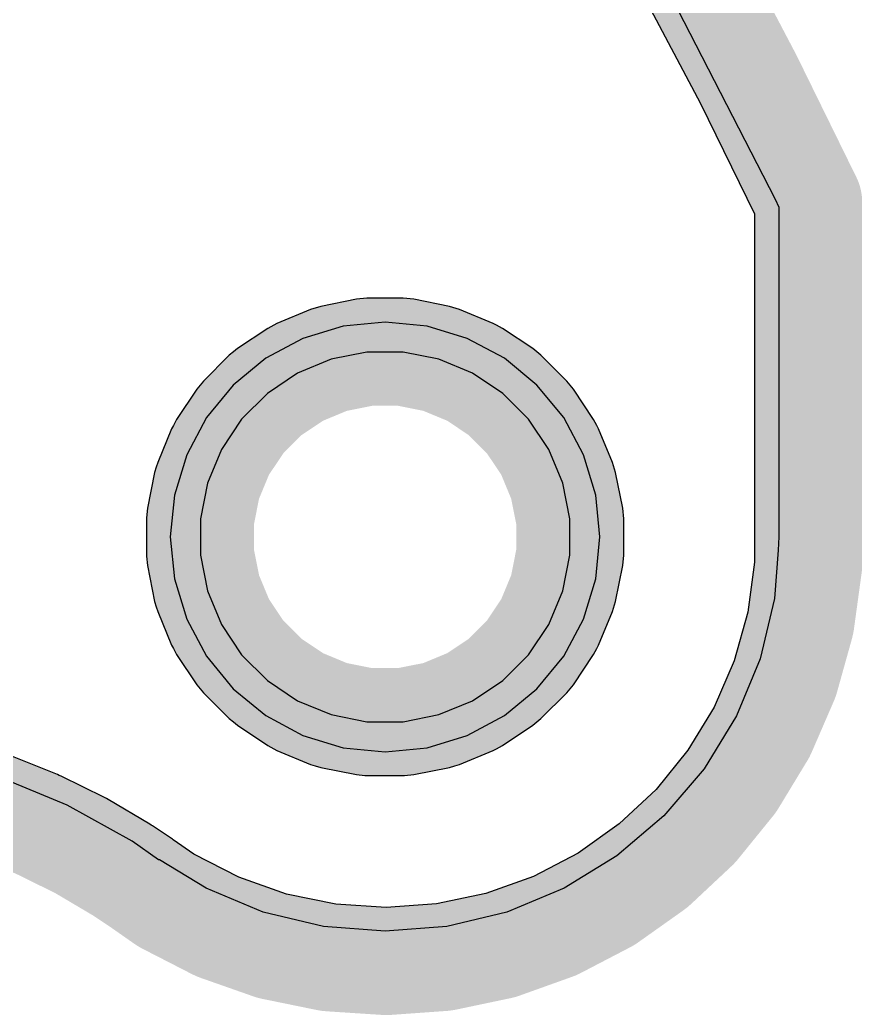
# Model space of a CAD drawing. Header units: millimetres. Extents: x 118 to 288, y 159 to 220.
# Drawn here: x 280.02 to 288, y 159 to 168.42 of the extents above; entities that cross this region are included whole.
import ezdxf

# ---------------------------------------------------------------- set-up
doc = ezdxf.new("R2010")
doc.units = ezdxf.units.MM
for name, color, linetype in [('BottomLayer', 5, 'Continuous'), ('InternalPlane1', 76, 'Continuous'), ('InternalPlane2', 16, 'Continuous'), ('KeepOutLayer', 6, 'Continuous'), ('Mechanical1', 6, 'Continuous'), ('Mechanical13', 56, 'Continuous'), ('MultiLayer', 9, 'Continuous'), ('TopLayer', 1, 'Continuous')]:
    doc.layers.add(name, color=color, linetype=linetype)

msp = doc.modelspace()

# ---------------------------------------------------------------- linework, layer by layer
at = {"layer": 'BottomLayer'}
for p, q in [((285.7728, 169.451), (287.1741, 166.7228)), ((287.1741, 166.7228), (287.21, 166.6469)), ((287.21, 166.6469), (287.21, 163.6513)), ((283.0827, 165.5207), (282.701, 165.4049)), ((283.4797, 165.5598), (283.0827, 165.5207)), ((283.8767, 165.5207), (283.4797, 165.5598)), ((284.2584, 165.4049), (283.8767, 165.5207)), ((282.701, 165.4049), (282.3492, 165.2169)), ((284.6102, 165.2169), (284.2584, 165.4049)), ((282.3492, 165.2169), (282.0409, 164.9638)), ((284.9185, 164.9638), (284.6102, 165.2169)), ((282.0409, 164.9638), (281.7878, 164.6555)), ((285.1716, 164.6555), (284.9185, 164.9638)), ((281.7878, 164.6555), (281.5998, 164.3037)), ((285.3596, 164.3037), (285.1716, 164.6555)), ((281.5998, 164.3037), (281.484, 163.922)), ((285.4754, 163.922), (285.3596, 164.3037)), ((281.484, 163.922), (281.4449, 163.525)), ((285.5145, 163.525), (285.4754, 163.922)), ((287.21, 163.6513), (287.21, 163.6501)), ((287.21, 163.6501), (287.21, 163.525)), ((281.4449, 163.525), (281.484, 163.128)), ((285.4754, 163.128), (285.5145, 163.525)), ((287.21, 163.525), (287.2044, 163.4003)), ((287.2044, 163.4003), (287.1682, 162.9408)), ((281.484, 163.128), (281.5998, 162.7463)), ((285.3596, 162.7463), (285.4754, 163.128)), ((287.1682, 162.9408), (287.0314, 162.371)), ((281.5998, 162.7463), (281.7878, 162.3945)), ((285.1716, 162.3945), (285.3596, 162.7463)), ((281.7878, 162.3945), (282.0409, 162.0862)), ((284.9185, 162.0862), (285.1716, 162.3945)), ((287.0314, 162.371), (286.8072, 161.8296)), ((282.0409, 162.0862), (282.3492, 161.8331)), ((284.6102, 161.8331), (284.9185, 162.0862)), ((282.3492, 161.8331), (282.701, 161.6451)), ((284.2584, 161.6451), (284.6102, 161.8331)), ((286.8072, 161.8296), (286.501, 161.3299)), ((282.701, 161.6451), (283.0827, 161.5293)), ((283.8767, 161.5293), (284.2584, 161.6451)), ((283.0827, 161.5293), (283.4797, 161.4902)), ((283.4797, 161.4902), (283.8767, 161.5293)), ((280.4679, 160.985), (279.8167, 161.2547)), ((286.501, 161.3299), (286.1204, 160.8843)), ((281.0847, 160.644), (280.4679, 160.985)), ((286.1204, 160.8843), (285.6748, 160.5037)), ((281.3336, 160.4675), (281.0847, 160.644)), ((285.6748, 160.5037), (285.1751, 160.1975)), ((281.3415, 160.4688), (281.3336, 160.4675)), ((281.7842, 160.1975), (281.3415, 160.4688)), ((281.3415, 160.4688), (281.3415, 160.4688)), ((281.3415, 160.4688), (281.3415, 160.4688)), ((282.3257, 159.9732), (281.7842, 160.1975)), ((285.1751, 160.1975), (284.6337, 159.9732)), ((282.8955, 159.8364), (282.3257, 159.9732)), ((284.6337, 159.9732), (284.0639, 159.8364)), ((283.4797, 159.7905), (282.8955, 159.8364)), ((284.0639, 159.8364), (283.4797, 159.7905))]:
    msp.add_line(p, q, dxfattribs=at)
at = {"layer": 'InternalPlane1'}
for p, q in [((285.2746, 169.8979), (286.4673, 167.6287)), ((286.4673, 167.6287), (286.98, 166.5847)), ((286.98, 166.5847), (286.98, 163.525)), ((283.3073, 165.7855), (283.2077, 165.7756)), ((283.6521, 165.7855), (283.3073, 165.7855)), ((283.7516, 165.7756), (283.6521, 165.7855)), ((282.8697, 165.7084), (282.7739, 165.6793)), ((283.2077, 165.7756), (282.8697, 165.7084)), ((284.0897, 165.7084), (283.7516, 165.7756)), ((284.1855, 165.6793), (284.0897, 165.7084)), ((282.7739, 165.6793), (282.4554, 165.5474)), ((284.504, 165.5474), (284.1855, 165.6793)), ((282.3672, 165.5003), (282.0805, 165.3087)), ((282.4247, 165.531), (282.3672, 165.5003)), ((282.4554, 165.5474), (282.4247, 165.531)), ((284.5347, 165.531), (284.504, 165.5474)), ((284.5922, 165.5003), (284.5347, 165.531)), ((284.8788, 165.3087), (284.5922, 165.5003)), ((282.0805, 165.3087), (282.0419, 165.277)), ((284.9175, 165.277), (284.8788, 165.3087)), ((282.0032, 165.2453), (281.7594, 165.0015)), ((282.0419, 165.277), (282.0032, 165.2453)), ((284.9562, 165.2453), (284.9175, 165.277)), ((285.2, 165.0015), (284.9562, 165.2453)), ((281.7277, 164.9628), (281.6959, 164.9242)), ((281.7594, 165.0015), (281.7277, 164.9628)), ((285.2317, 164.9628), (285.2, 165.0015)), ((285.2634, 164.9242), (285.2317, 164.9628)), ((281.6959, 164.9242), (281.5044, 164.6375)), ((285.455, 164.6375), (285.2634, 164.9242)), ((281.4737, 164.58), (281.4573, 164.5493)), ((281.5044, 164.6375), (281.4737, 164.58)), ((285.4857, 164.58), (285.455, 164.6375)), ((285.5021, 164.5493), (285.4857, 164.58)), ((281.4573, 164.5493), (281.3253, 164.2308)), ((285.634, 164.2308), (285.5021, 164.5493)), ((281.3118, 164.1862), (281.2963, 164.135)), ((281.3253, 164.2308), (281.3118, 164.1862)), ((285.6631, 164.135), (285.634, 164.2308)), ((281.2963, 164.135), (281.229, 163.7969)), ((285.7303, 163.7969), (285.6631, 164.135)), ((281.2202, 163.7072), (281.2192, 163.6974)), ((281.229, 163.7969), (281.2202, 163.7072)), ((285.7401, 163.6974), (285.7303, 163.7969)), ((281.2192, 163.6974), (281.2192, 163.525)), ((285.7401, 163.525), (285.7401, 163.6974)), ((281.2192, 163.525), (281.2192, 163.3526)), ((285.7401, 163.3526), (285.7401, 163.525)), ((286.98, 163.525), (286.98, 163.286)), ((281.2192, 163.3526), (281.2202, 163.3428)), ((281.2202, 163.3428), (281.229, 163.2531)), ((285.7303, 163.2531), (285.7401, 163.3526)), ((281.229, 163.2531), (281.2963, 162.915)), ((285.6631, 162.915), (285.7303, 163.2531)), ((286.98, 163.286), (286.915, 162.8125)), ((281.2963, 162.915), (281.3118, 162.8638)), ((281.3118, 162.8638), (281.3253, 162.8192)), ((285.634, 162.8192), (285.6631, 162.915)), ((281.3253, 162.8192), (281.4573, 162.5007)), ((285.5021, 162.5007), (285.634, 162.8192)), ((286.915, 162.8125), (286.7863, 162.3523)), ((281.4573, 162.5007), (281.4737, 162.47)), ((285.4857, 162.47), (285.5021, 162.5007)), ((281.4737, 162.47), (281.5044, 162.4125)), ((281.5044, 162.4125), (281.6959, 162.1258)), ((285.2634, 162.1258), (285.455, 162.4125)), ((285.455, 162.4125), (285.4857, 162.47)), ((286.7863, 162.3523), (286.5962, 161.9138)), ((281.6959, 162.1258), (281.7277, 162.0872)), ((285.2317, 162.0872), (285.2634, 162.1258)), ((281.7277, 162.0872), (281.7594, 162.0485)), ((281.7594, 162.0485), (282.0032, 161.8047)), ((284.9562, 161.8047), (285.2, 162.0485)), ((285.2, 162.0485), (285.2317, 162.0872)), ((286.5962, 161.9138), (286.3483, 161.5051)), ((282.0032, 161.8047), (282.0419, 161.773)), ((282.0419, 161.773), (282.0805, 161.7413)), ((282.0805, 161.7413), (282.3672, 161.5497)), ((284.5922, 161.5497), (284.8788, 161.7413)), ((284.8788, 161.7413), (284.9175, 161.773)), ((284.9175, 161.773), (284.9562, 161.8047)), ((282.3672, 161.5497), (282.4247, 161.519)), ((284.5347, 161.519), (284.5922, 161.5497)), ((280.376, 161.2755), (279.9511, 161.4459)), ((282.4247, 161.519), (282.4554, 161.5026)), ((282.4554, 161.5026), (282.7739, 161.3706)), ((284.1855, 161.3706), (284.504, 161.5026)), ((284.504, 161.5026), (284.5347, 161.519)), ((286.3483, 161.5051), (286.0472, 161.134)), ((282.7739, 161.3706), (282.8185, 161.3571)), ((282.8185, 161.3571), (282.8697, 161.3416)), ((284.0897, 161.3416), (284.1409, 161.3571)), ((284.1409, 161.3571), (284.1855, 161.3706)), ((280.3933, 161.2665), (280.376, 161.2755)), ((280.4115, 161.2596), (280.3933, 161.2665)), ((280.8221, 161.0573), (280.4115, 161.2596)), ((282.8697, 161.3416), (283.2077, 161.2743)), ((283.2077, 161.2743), (283.2877, 161.2665)), ((283.2877, 161.2665), (283.3073, 161.2645)), ((283.3073, 161.2645), (283.6521, 161.2645)), ((283.6521, 161.2645), (283.6619, 161.2655)), ((283.6619, 161.2655), (283.7516, 161.2743)), ((283.7516, 161.2743), (284.0897, 161.3416)), ((286.0472, 161.134), (285.6984, 160.8073)), ((280.8387, 161.047), (280.8221, 161.0573)), ((280.8564, 161.0387), (280.8387, 161.047)), ((281.2504, 160.8057), (280.8564, 161.0387)), ((281.2622, 160.797), (281.2504, 160.8057)), ((281.2751, 160.7901), (281.2622, 160.797)), ((281.4651, 160.6625), (281.2751, 160.7901)), ((285.6984, 160.8073), (285.3085, 160.5309)), ((281.4689, 160.6594), (281.4651, 160.6625)), ((281.4731, 160.657), (281.4689, 160.6594)), ((281.6689, 160.52), (281.4731, 160.657)), ((282.0941, 160.3018), (281.6689, 160.52)), ((285.3085, 160.5309), (284.8846, 160.3102)), ((282.5451, 160.1434), (282.0941, 160.3018)), ((284.8846, 160.3102), (284.4346, 160.149)), ((283.0133, 160.0477), (282.5451, 160.1434)), ((284.4346, 160.149), (283.967, 160.0506)), ((283.4903, 160.0166), (283.0133, 160.0477)), ((283.967, 160.0506), (283.4903, 160.0166))]:
    msp.add_line(p, q, dxfattribs=at)
at = {"layer": 'InternalPlane1', "const_width": 1.016}
for points in [[(285.7232, 170.1416), (286.9224, 167.86)], [(286.9224, 167.86), (287.4904, 166.7032)], [(287.4904, 166.7032), (287.4904, 163.525)], [(282.9692, 165.2077), (283.3073, 165.275)], [(283.3073, 165.275), (283.6521, 165.275)], [(283.6521, 165.275), (283.9901, 165.2077)], [(282.6508, 165.0758), (282.9692, 165.2077)], [(283.9901, 165.2077), (284.3086, 165.0758)], [(282.3641, 164.8843), (282.6508, 165.0758)], [(284.3086, 165.0758), (284.5952, 164.8843)], [(282.1204, 164.6406), (282.3641, 164.8843)], [(284.5952, 164.8843), (284.839, 164.6406)], [(281.9289, 164.3539), (282.1204, 164.6406)], [(284.839, 164.6406), (285.0305, 164.3539)], [(281.7969, 164.0355), (281.9289, 164.3539)], [(285.0305, 164.3539), (285.1624, 164.0355)], [(281.7297, 163.6974), (281.7969, 164.0355)], [(285.1624, 164.0355), (285.2297, 163.6974)], [(281.7297, 163.525), (281.7297, 163.6974)], [(285.2297, 163.525), (285.2297, 163.6974)], [(281.7297, 163.3526), (281.7297, 163.525)], [(285.2297, 163.3526), (285.2297, 163.525)], [(287.4904, 163.2512), (287.4904, 163.525)], [(281.7297, 163.3526), (281.7969, 163.0145)], [(285.1624, 163.0145), (285.2297, 163.3526)], [(287.416, 162.7086), (287.4904, 163.2512)], [(281.7969, 163.0145), (281.9289, 162.6961)], [(285.0305, 162.6961), (285.1624, 163.0145)], [(281.9289, 162.6961), (282.1204, 162.4094)], [(284.839, 162.4094), (285.0305, 162.6961)], [(287.2685, 162.1812), (287.416, 162.7086)], [(282.1204, 162.4094), (282.3641, 162.1657)], [(284.5952, 162.1657), (284.839, 162.4094)], [(282.3641, 162.1657), (282.6508, 161.9742)], [(284.3086, 161.9742), (284.5952, 162.1657)], [(287.0507, 161.6788), (287.2685, 162.1812)], [(282.6508, 161.9742), (282.9692, 161.8422)], [(283.9901, 161.8422), (284.3086, 161.9742)], [(282.9692, 161.8422), (283.3073, 161.775)], [(283.6521, 161.775), (283.9901, 161.8422)], [(283.3073, 161.775), (283.6521, 161.775)], [(286.7667, 161.2106), (287.0507, 161.6788)], [(286.4216, 160.7853), (286.7667, 161.2106)], [(279.3245, 161.1097), (279.7611, 160.9722)], [(279.7611, 160.9722), (280.1859, 160.8017)], [(280.1859, 160.8017), (280.5965, 160.5994)], [(286.022, 160.4109), (286.4216, 160.7853)], [(280.5965, 160.5994), (280.9905, 160.3663)], [(285.5752, 160.0943), (286.022, 160.4109)], [(280.9905, 160.3663), (281.1805, 160.2387)], [(281.1805, 160.2387), (281.4049, 160.0817)], [(285.0895, 159.8413), (285.5752, 160.0943)], [(281.4049, 160.0817), (281.8921, 159.8317)], [(281.8921, 159.8317), (282.4088, 159.6502)], [(284.5739, 159.6567), (285.0895, 159.8413)], [(282.4088, 159.6502), (282.9453, 159.5406)], [(284.038, 159.5439), (284.5739, 159.6567)], [(282.9453, 159.5406), (283.4918, 159.505)], [(283.4918, 159.505), (284.038, 159.5439)]]:
    msp.add_lwpolyline(points, dxfattribs=at)
at = {"layer": 'InternalPlane1', "const_width": 0.508}
for points in [[(286.6684, 167.86, 1), (287.1764, 167.86, 1)], [(286.6684, 167.86, 1), (287.1764, 167.86, 1)], [(287.2364, 166.7032, 1), (287.7444, 166.7032, 1)], [(287.2364, 166.7032, 1), (287.7444, 166.7032, 1)], [(283.0533, 165.275, 1), (283.5613, 165.275, 1)], [(283.0533, 165.275, 1), (283.5613, 165.275, 1)], [(283.3981, 165.275, 1), (283.9061, 165.275, 1)], [(283.3981, 165.275, 1), (283.9061, 165.275, 1)], [(282.7152, 165.2077, 1), (283.2232, 165.2077, 1)], [(282.7152, 165.2077, 1), (283.2232, 165.2077, 1)], [(283.7361, 165.2077, 1), (284.2441, 165.2077, 1)], [(283.7361, 165.2077, 1), (284.2441, 165.2077, 1)], [(282.3968, 165.0758, 1), (282.9048, 165.0758, 1)], [(282.3968, 165.0758, 1), (282.9048, 165.0758, 1)], [(284.0546, 165.0758, 1), (284.5626, 165.0758, 1)], [(284.0546, 165.0758, 1), (284.5626, 165.0758, 1)], [(282.1101, 164.8843, 1), (282.6181, 164.8843, 1)], [(282.1101, 164.8843, 1), (282.6181, 164.8843, 1)], [(284.3412, 164.8843, 1), (284.8492, 164.8843, 1)], [(284.3412, 164.8843, 1), (284.8492, 164.8843, 1)], [(281.8664, 164.6406, 1), (282.3744, 164.6406, 1)], [(281.8664, 164.6406, 1), (282.3744, 164.6406, 1)], [(284.585, 164.6406, 1), (285.093, 164.6406, 1)], [(284.585, 164.6406, 1), (285.093, 164.6406, 1)], [(281.6749, 164.3539, 1), (282.1829, 164.3539, 1)], [(281.6749, 164.3539, 1), (282.1829, 164.3539, 1)], [(284.7765, 164.3539, 1), (285.2845, 164.3539, 1)], [(284.7765, 164.3539, 1), (285.2845, 164.3539, 1)], [(281.5429, 164.0355, 1), (282.0509, 164.0355, 1)], [(281.5429, 164.0355, 1), (282.0509, 164.0355, 1)], [(284.9084, 164.0355, 1), (285.4164, 164.0355, 1)], [(284.9084, 164.0355, 1), (285.4164, 164.0355, 1)], [(281.4757, 163.6974, 1), (281.9837, 163.6974, 1)], [(281.4757, 163.6974, 1), (281.9837, 163.6974, 1)], [(284.9757, 163.6974, 1), (285.4837, 163.6974, 1)], [(284.9757, 163.6974, 1), (285.4837, 163.6974, 1)], [(281.4757, 163.525, 1), (281.9837, 163.525, 1)], [(281.4757, 163.525, 1), (281.9837, 163.525, 1)], [(284.9757, 163.525, 1), (285.4837, 163.525, 1)], [(284.9757, 163.525, 1), (285.4837, 163.525, 1)], [(287.2364, 163.525, 1), (287.7444, 163.525, 1)], [(287.2364, 163.525, 1), (287.7444, 163.525, 1)], [(281.4757, 163.3526, 1), (281.9837, 163.3526, 1)], [(281.4757, 163.3526, 1), (281.9837, 163.3526, 1)], [(284.9757, 163.3526, 1), (285.4837, 163.3526, 1)], [(284.9757, 163.3526, 1), (285.4837, 163.3526, 1)], [(287.2364, 163.2512, 1), (287.7444, 163.2512, 1)], [(287.2364, 163.2512, 1), (287.7444, 163.2512, 1)], [(281.5429, 163.0145, 1), (282.0509, 163.0145, 1)], [(281.5429, 163.0145, 1), (282.0509, 163.0145, 1)], [(284.9084, 163.0145, 1), (285.4164, 163.0145, 1)], [(284.9084, 163.0145, 1), (285.4164, 163.0145, 1)], [(281.6749, 162.6961, 1), (282.1829, 162.6961, 1)], [(281.6749, 162.6961, 1), (282.1829, 162.6961, 1)], [(284.7765, 162.6961, 1), (285.2845, 162.6961, 1)], [(284.7765, 162.6961, 1), (285.2845, 162.6961, 1)], [(287.162, 162.7086, 1), (287.67, 162.7086, 1)], [(287.162, 162.7086, 1), (287.67, 162.7086, 1)], [(281.8664, 162.4094, 1), (282.3744, 162.4094, 1)], [(281.8664, 162.4094, 1), (282.3744, 162.4094, 1)], [(284.585, 162.4094, 1), (285.093, 162.4094, 1)], [(284.585, 162.4094, 1), (285.093, 162.4094, 1)], [(282.1101, 162.1657, 1), (282.6181, 162.1657, 1)], [(282.1101, 162.1657, 1), (282.6181, 162.1657, 1)], [(284.3412, 162.1657, 1), (284.8492, 162.1657, 1)], [(284.3412, 162.1657, 1), (284.8492, 162.1657, 1)], [(287.0145, 162.1812, 1), (287.5225, 162.1812, 1)], [(287.0145, 162.1812, 1), (287.5225, 162.1812, 1)], [(282.3968, 161.9742, 1), (282.9048, 161.9742, 1)], [(282.3968, 161.9742, 1), (282.9048, 161.9742, 1)], [(284.0546, 161.9742, 1), (284.5626, 161.9742, 1)], [(284.0546, 161.9742, 1), (284.5626, 161.9742, 1)], [(282.7152, 161.8422, 1), (283.2232, 161.8422, 1)], [(282.7152, 161.8422, 1), (283.2232, 161.8422, 1)], [(283.7361, 161.8422, 1), (284.2441, 161.8422, 1)], [(283.7361, 161.8422, 1), (284.2441, 161.8422, 1)], [(283.0533, 161.775, 1), (283.5613, 161.775, 1)], [(283.0533, 161.775, 1), (283.5613, 161.775, 1)], [(283.3981, 161.775, 1), (283.9061, 161.775, 1)], [(283.3981, 161.775, 1), (283.9061, 161.775, 1)], [(286.7967, 161.6788, 1), (287.3047, 161.6788, 1)], [(286.7967, 161.6788, 1), (287.3047, 161.6788, 1)], [(286.5127, 161.2106, 1), (287.0207, 161.2106, 1)], [(286.5127, 161.2106, 1), (287.0207, 161.2106, 1)], [(279.5071, 160.9722, 1), (280.0151, 160.9722, 1)], [(279.5071, 160.9722, 1), (280.0151, 160.9722, 1)], [(279.9319, 160.8017, 1), (280.4399, 160.8017, 1)], [(279.9319, 160.8017, 1), (280.4399, 160.8017, 1)], [(286.1676, 160.7853, 1), (286.6756, 160.7853, 1)], [(286.1676, 160.7853, 1), (286.6756, 160.7853, 1)], [(280.3425, 160.5994, 1), (280.8505, 160.5994, 1)], [(280.3425, 160.5994, 1), (280.8505, 160.5994, 1)], [(285.768, 160.4109, 1), (286.276, 160.4109, 1)], [(285.768, 160.4109, 1), (286.276, 160.4109, 1)], [(280.7365, 160.3663, 1), (281.2445, 160.3663, 1)], [(280.7365, 160.3663, 1), (281.2445, 160.3663, 1)], [(280.9265, 160.2387, 1), (281.4345, 160.2387, 1)], [(280.9265, 160.2387, 1), (281.4345, 160.2387, 1)], [(285.3212, 160.0943, 1), (285.8292, 160.0943, 1)], [(285.3212, 160.0943, 1), (285.8292, 160.0943, 1)], [(281.1509, 160.0817, 1), (281.6589, 160.0817, 1)], [(281.1509, 160.0817, 1), (281.6589, 160.0817, 1)], [(281.6381, 159.8317, 1), (282.1461, 159.8317, 1)], [(281.6381, 159.8317, 1), (282.1461, 159.8317, 1)], [(284.8355, 159.8413, 1), (285.3435, 159.8413, 1)], [(284.8355, 159.8413, 1), (285.3435, 159.8413, 1)], [(282.1548, 159.6502, 1), (282.6628, 159.6502, 1)], [(282.1548, 159.6502, 1), (282.6628, 159.6502, 1)], [(284.3199, 159.6567, 1), (284.8279, 159.6567, 1)], [(284.3199, 159.6567, 1), (284.8279, 159.6567, 1)], [(282.6913, 159.5406, 1), (283.1993, 159.5406, 1)], [(282.6913, 159.5406, 1), (283.1993, 159.5406, 1)], [(283.784, 159.5439, 1), (284.292, 159.5439, 1)], [(283.784, 159.5439, 1), (284.292, 159.5439, 1)], [(283.2378, 159.505, 1), (283.7458, 159.505, 1)], [(283.2378, 159.505, 1), (283.7458, 159.505, 1)]]:
    msp.add_lwpolyline(points, format="xyb", close=True, dxfattribs=at)
at = {"layer": 'InternalPlane2'}
for p, q in [((285.2746, 169.8979), (286.4673, 167.6287)), ((286.4673, 167.6287), (286.98, 166.5847)), ((286.98, 166.5847), (286.98, 163.525)), ((283.3073, 165.7855), (283.2077, 165.7756)), ((283.6521, 165.7855), (283.3073, 165.7855)), ((283.7516, 165.7756), (283.6521, 165.7855)), ((282.8697, 165.7084), (282.7739, 165.6793)), ((283.2077, 165.7756), (282.8697, 165.7084)), ((284.0897, 165.7084), (283.7516, 165.7756)), ((284.1855, 165.6793), (284.0897, 165.7084)), ((282.7739, 165.6793), (282.4554, 165.5474)), ((284.504, 165.5474), (284.1855, 165.6793)), ((282.3672, 165.5003), (282.0805, 165.3087)), ((282.4247, 165.531), (282.3672, 165.5003)), ((282.4554, 165.5474), (282.4247, 165.531)), ((284.5347, 165.531), (284.504, 165.5474)), ((284.5922, 165.5003), (284.5347, 165.531)), ((284.8788, 165.3087), (284.5922, 165.5003)), ((282.0805, 165.3087), (282.0419, 165.277)), ((284.9175, 165.277), (284.8788, 165.3087)), ((282.0032, 165.2453), (281.7594, 165.0015)), ((282.0419, 165.277), (282.0032, 165.2453)), ((284.9562, 165.2453), (284.9175, 165.277)), ((285.2, 165.0015), (284.9562, 165.2453)), ((281.7277, 164.9628), (281.6959, 164.9242)), ((281.7594, 165.0015), (281.7277, 164.9628)), ((285.2317, 164.9628), (285.2, 165.0015)), ((285.2634, 164.9242), (285.2317, 164.9628)), ((281.6959, 164.9242), (281.5044, 164.6375)), ((285.455, 164.6375), (285.2634, 164.9242)), ((281.4737, 164.58), (281.4573, 164.5493)), ((281.5044, 164.6375), (281.4737, 164.58)), ((285.4857, 164.58), (285.455, 164.6375)), ((285.5021, 164.5493), (285.4857, 164.58)), ((281.4573, 164.5493), (281.3253, 164.2308)), ((285.634, 164.2308), (285.5021, 164.5493)), ((281.3118, 164.1862), (281.2963, 164.135)), ((281.3253, 164.2308), (281.3118, 164.1862)), ((285.6631, 164.135), (285.634, 164.2308)), ((281.2963, 164.135), (281.229, 163.7969)), ((285.7303, 163.7969), (285.6631, 164.135)), ((281.2202, 163.7072), (281.2192, 163.6974)), ((281.229, 163.7969), (281.2202, 163.7072)), ((285.7401, 163.6974), (285.7303, 163.7969)), ((281.2192, 163.6974), (281.2192, 163.525)), ((285.7401, 163.525), (285.7401, 163.6974)), ((281.2192, 163.525), (281.2192, 163.3526)), ((285.7401, 163.3526), (285.7401, 163.525)), ((286.98, 163.525), (286.98, 163.286)), ((281.2192, 163.3526), (281.2202, 163.3428)), ((281.2202, 163.3428), (281.229, 163.2531)), ((285.7303, 163.2531), (285.7401, 163.3526)), ((281.229, 163.2531), (281.2963, 162.915)), ((285.6631, 162.915), (285.7303, 163.2531)), ((286.98, 163.286), (286.915, 162.8125)), ((281.2963, 162.915), (281.3118, 162.8638)), ((281.3118, 162.8638), (281.3253, 162.8192)), ((285.634, 162.8192), (285.6631, 162.915)), ((281.3253, 162.8192), (281.4573, 162.5007)), ((285.5021, 162.5007), (285.634, 162.8192)), ((286.915, 162.8125), (286.7863, 162.3523)), ((281.4573, 162.5007), (281.4737, 162.47)), ((285.4857, 162.47), (285.5021, 162.5007)), ((281.4737, 162.47), (281.5044, 162.4125)), ((281.5044, 162.4125), (281.6959, 162.1258)), ((285.2634, 162.1258), (285.455, 162.4125)), ((285.455, 162.4125), (285.4857, 162.47)), ((286.7863, 162.3523), (286.5962, 161.9138)), ((281.6959, 162.1258), (281.7277, 162.0872)), ((285.2317, 162.0872), (285.2634, 162.1258)), ((281.7277, 162.0872), (281.7594, 162.0485)), ((281.7594, 162.0485), (282.0032, 161.8047)), ((284.9562, 161.8047), (285.2, 162.0485)), ((285.2, 162.0485), (285.2317, 162.0872)), ((286.5962, 161.9138), (286.3483, 161.5051)), ((282.0032, 161.8047), (282.0419, 161.773)), ((282.0419, 161.773), (282.0805, 161.7413)), ((282.0805, 161.7413), (282.3672, 161.5497)), ((284.5922, 161.5497), (284.8788, 161.7413)), ((284.8788, 161.7413), (284.9175, 161.773)), ((284.9175, 161.773), (284.9562, 161.8047)), ((282.3672, 161.5497), (282.4247, 161.519)), ((284.5347, 161.519), (284.5922, 161.5497)), ((280.376, 161.2755), (279.9511, 161.4459)), ((282.4247, 161.519), (282.4554, 161.5026)), ((282.4554, 161.5026), (282.7739, 161.3706)), ((284.1855, 161.3706), (284.504, 161.5026)), ((284.504, 161.5026), (284.5347, 161.519)), ((286.3483, 161.5051), (286.0472, 161.134)), ((282.7739, 161.3706), (282.8185, 161.3571)), ((282.8185, 161.3571), (282.8697, 161.3416)), ((284.0897, 161.3416), (284.1409, 161.3571)), ((284.1409, 161.3571), (284.1855, 161.3706)), ((280.3933, 161.2665), (280.376, 161.2755)), ((280.4115, 161.2596), (280.3933, 161.2665)), ((280.8221, 161.0573), (280.4115, 161.2596)), ((282.8697, 161.3416), (283.2077, 161.2743)), ((283.2077, 161.2743), (283.2877, 161.2665)), ((283.2877, 161.2665), (283.3073, 161.2645)), ((283.3073, 161.2645), (283.6521, 161.2645)), ((283.6521, 161.2645), (283.6619, 161.2655)), ((283.6619, 161.2655), (283.7516, 161.2743)), ((283.7516, 161.2743), (284.0897, 161.3416)), ((286.0472, 161.134), (285.6984, 160.8073)), ((280.8387, 161.047), (280.8221, 161.0573)), ((280.8564, 161.0387), (280.8387, 161.047)), ((281.2504, 160.8057), (280.8564, 161.0387)), ((281.2622, 160.797), (281.2504, 160.8057)), ((281.2751, 160.7901), (281.2622, 160.797)), ((281.4651, 160.6625), (281.2751, 160.7901)), ((285.6984, 160.8073), (285.3085, 160.5309)), ((281.4689, 160.6594), (281.4651, 160.6625)), ((281.4731, 160.657), (281.4689, 160.6594)), ((281.6689, 160.52), (281.4731, 160.657)), ((282.0941, 160.3018), (281.6689, 160.52)), ((285.3085, 160.5309), (284.8846, 160.3102)), ((282.5451, 160.1434), (282.0941, 160.3018)), ((284.8846, 160.3102), (284.4346, 160.149)), ((283.0133, 160.0477), (282.5451, 160.1434)), ((284.4346, 160.149), (283.967, 160.0506)), ((283.4903, 160.0166), (283.0133, 160.0477)), ((283.967, 160.0506), (283.4903, 160.0166))]:
    msp.add_line(p, q, dxfattribs=at)
at = {"layer": 'InternalPlane2', "const_width": 1.016}
for points in [[(285.7232, 170.1416), (286.9224, 167.86)], [(286.9224, 167.86), (287.4904, 166.7032)], [(287.4904, 166.7032), (287.4904, 163.525)], [(282.9692, 165.2077), (283.3073, 165.275)], [(283.3073, 165.275), (283.6521, 165.275)], [(283.6521, 165.275), (283.9901, 165.2077)], [(282.6508, 165.0758), (282.9692, 165.2077)], [(283.9901, 165.2077), (284.3086, 165.0758)], [(282.3641, 164.8843), (282.6508, 165.0758)], [(284.3086, 165.0758), (284.5952, 164.8843)], [(282.1204, 164.6406), (282.3641, 164.8843)], [(284.5952, 164.8843), (284.839, 164.6406)], [(281.9289, 164.3539), (282.1204, 164.6406)], [(284.839, 164.6406), (285.0305, 164.3539)], [(281.7969, 164.0355), (281.9289, 164.3539)], [(285.0305, 164.3539), (285.1624, 164.0355)], [(281.7297, 163.6974), (281.7969, 164.0355)], [(285.1624, 164.0355), (285.2297, 163.6974)], [(281.7297, 163.525), (281.7297, 163.6974)], [(285.2297, 163.525), (285.2297, 163.6974)], [(281.7297, 163.3526), (281.7297, 163.525)], [(285.2297, 163.3526), (285.2297, 163.525)], [(287.4904, 163.2512), (287.4904, 163.525)], [(281.7297, 163.3526), (281.7969, 163.0145)], [(285.1624, 163.0145), (285.2297, 163.3526)], [(287.416, 162.7086), (287.4904, 163.2512)], [(281.7969, 163.0145), (281.9289, 162.6961)], [(285.0305, 162.6961), (285.1624, 163.0145)], [(281.9289, 162.6961), (282.1204, 162.4094)], [(284.839, 162.4094), (285.0305, 162.6961)], [(287.2685, 162.1812), (287.416, 162.7086)], [(282.1204, 162.4094), (282.3641, 162.1657)], [(284.5952, 162.1657), (284.839, 162.4094)], [(282.3641, 162.1657), (282.6508, 161.9742)], [(284.3086, 161.9742), (284.5952, 162.1657)], [(287.0507, 161.6788), (287.2685, 162.1812)], [(282.6508, 161.9742), (282.9692, 161.8422)], [(283.9901, 161.8422), (284.3086, 161.9742)], [(282.9692, 161.8422), (283.3073, 161.775)], [(283.6521, 161.775), (283.9901, 161.8422)], [(283.3073, 161.775), (283.6521, 161.775)], [(286.7667, 161.2106), (287.0507, 161.6788)], [(286.4216, 160.7853), (286.7667, 161.2106)], [(279.3245, 161.1097), (279.7611, 160.9722)], [(279.7611, 160.9722), (280.1859, 160.8017)], [(280.1859, 160.8017), (280.5965, 160.5994)], [(286.022, 160.4109), (286.4216, 160.7853)], [(280.5965, 160.5994), (280.9905, 160.3663)], [(285.5752, 160.0943), (286.022, 160.4109)], [(280.9905, 160.3663), (281.1805, 160.2387)], [(281.1805, 160.2387), (281.4049, 160.0817)], [(285.0895, 159.8413), (285.5752, 160.0943)], [(281.4049, 160.0817), (281.8921, 159.8317)], [(281.8921, 159.8317), (282.4088, 159.6502)], [(284.5739, 159.6567), (285.0895, 159.8413)], [(282.4088, 159.6502), (282.9453, 159.5406)], [(284.038, 159.5439), (284.5739, 159.6567)], [(282.9453, 159.5406), (283.4918, 159.505)], [(283.4918, 159.505), (284.038, 159.5439)]]:
    msp.add_lwpolyline(points, dxfattribs=at)
at = {"layer": 'InternalPlane2', "const_width": 0.508}
for points in [[(286.6684, 167.86, 1), (287.1764, 167.86, 1)], [(286.6684, 167.86, 1), (287.1764, 167.86, 1)], [(287.2364, 166.7032, 1), (287.7444, 166.7032, 1)], [(287.2364, 166.7032, 1), (287.7444, 166.7032, 1)], [(283.0533, 165.275, 1), (283.5613, 165.275, 1)], [(283.0533, 165.275, 1), (283.5613, 165.275, 1)], [(283.3981, 165.275, 1), (283.9061, 165.275, 1)], [(283.3981, 165.275, 1), (283.9061, 165.275, 1)], [(282.7152, 165.2077, 1), (283.2232, 165.2077, 1)], [(282.7152, 165.2077, 1), (283.2232, 165.2077, 1)], [(283.7361, 165.2077, 1), (284.2441, 165.2077, 1)], [(283.7361, 165.2077, 1), (284.2441, 165.2077, 1)], [(282.3968, 165.0758, 1), (282.9048, 165.0758, 1)], [(282.3968, 165.0758, 1), (282.9048, 165.0758, 1)], [(284.0546, 165.0758, 1), (284.5626, 165.0758, 1)], [(284.0546, 165.0758, 1), (284.5626, 165.0758, 1)], [(282.1101, 164.8843, 1), (282.6181, 164.8843, 1)], [(282.1101, 164.8843, 1), (282.6181, 164.8843, 1)], [(284.3412, 164.8843, 1), (284.8492, 164.8843, 1)], [(284.3412, 164.8843, 1), (284.8492, 164.8843, 1)], [(281.8664, 164.6406, 1), (282.3744, 164.6406, 1)], [(281.8664, 164.6406, 1), (282.3744, 164.6406, 1)], [(284.585, 164.6406, 1), (285.093, 164.6406, 1)], [(284.585, 164.6406, 1), (285.093, 164.6406, 1)], [(281.6749, 164.3539, 1), (282.1829, 164.3539, 1)], [(281.6749, 164.3539, 1), (282.1829, 164.3539, 1)], [(284.7765, 164.3539, 1), (285.2845, 164.3539, 1)], [(284.7765, 164.3539, 1), (285.2845, 164.3539, 1)], [(281.5429, 164.0355, 1), (282.0509, 164.0355, 1)], [(281.5429, 164.0355, 1), (282.0509, 164.0355, 1)], [(284.9084, 164.0355, 1), (285.4164, 164.0355, 1)], [(284.9084, 164.0355, 1), (285.4164, 164.0355, 1)], [(281.4757, 163.6974, 1), (281.9837, 163.6974, 1)], [(281.4757, 163.6974, 1), (281.9837, 163.6974, 1)], [(284.9757, 163.6974, 1), (285.4837, 163.6974, 1)], [(284.9757, 163.6974, 1), (285.4837, 163.6974, 1)], [(281.4757, 163.525, 1), (281.9837, 163.525, 1)], [(281.4757, 163.525, 1), (281.9837, 163.525, 1)], [(284.9757, 163.525, 1), (285.4837, 163.525, 1)], [(284.9757, 163.525, 1), (285.4837, 163.525, 1)], [(287.2364, 163.525, 1), (287.7444, 163.525, 1)], [(287.2364, 163.525, 1), (287.7444, 163.525, 1)], [(281.4757, 163.3526, 1), (281.9837, 163.3526, 1)], [(281.4757, 163.3526, 1), (281.9837, 163.3526, 1)], [(284.9757, 163.3526, 1), (285.4837, 163.3526, 1)], [(284.9757, 163.3526, 1), (285.4837, 163.3526, 1)], [(287.2364, 163.2512, 1), (287.7444, 163.2512, 1)], [(287.2364, 163.2512, 1), (287.7444, 163.2512, 1)], [(281.5429, 163.0145, 1), (282.0509, 163.0145, 1)], [(281.5429, 163.0145, 1), (282.0509, 163.0145, 1)], [(284.9084, 163.0145, 1), (285.4164, 163.0145, 1)], [(284.9084, 163.0145, 1), (285.4164, 163.0145, 1)], [(281.6749, 162.6961, 1), (282.1829, 162.6961, 1)], [(281.6749, 162.6961, 1), (282.1829, 162.6961, 1)], [(284.7765, 162.6961, 1), (285.2845, 162.6961, 1)], [(284.7765, 162.6961, 1), (285.2845, 162.6961, 1)], [(287.162, 162.7086, 1), (287.67, 162.7086, 1)], [(287.162, 162.7086, 1), (287.67, 162.7086, 1)], [(281.8664, 162.4094, 1), (282.3744, 162.4094, 1)], [(281.8664, 162.4094, 1), (282.3744, 162.4094, 1)], [(284.585, 162.4094, 1), (285.093, 162.4094, 1)], [(284.585, 162.4094, 1), (285.093, 162.4094, 1)], [(282.1101, 162.1657, 1), (282.6181, 162.1657, 1)], [(282.1101, 162.1657, 1), (282.6181, 162.1657, 1)], [(284.3412, 162.1657, 1), (284.8492, 162.1657, 1)], [(284.3412, 162.1657, 1), (284.8492, 162.1657, 1)], [(287.0145, 162.1812, 1), (287.5225, 162.1812, 1)], [(287.0145, 162.1812, 1), (287.5225, 162.1812, 1)], [(282.3968, 161.9742, 1), (282.9048, 161.9742, 1)], [(282.3968, 161.9742, 1), (282.9048, 161.9742, 1)], [(284.0546, 161.9742, 1), (284.5626, 161.9742, 1)], [(284.0546, 161.9742, 1), (284.5626, 161.9742, 1)], [(282.7152, 161.8422, 1), (283.2232, 161.8422, 1)], [(282.7152, 161.8422, 1), (283.2232, 161.8422, 1)], [(283.7361, 161.8422, 1), (284.2441, 161.8422, 1)], [(283.7361, 161.8422, 1), (284.2441, 161.8422, 1)], [(283.0533, 161.775, 1), (283.5613, 161.775, 1)], [(283.0533, 161.775, 1), (283.5613, 161.775, 1)], [(283.3981, 161.775, 1), (283.9061, 161.775, 1)], [(283.3981, 161.775, 1), (283.9061, 161.775, 1)], [(286.7967, 161.6788, 1), (287.3047, 161.6788, 1)], [(286.7967, 161.6788, 1), (287.3047, 161.6788, 1)], [(286.5127, 161.2106, 1), (287.0207, 161.2106, 1)], [(286.5127, 161.2106, 1), (287.0207, 161.2106, 1)], [(279.5071, 160.9722, 1), (280.0151, 160.9722, 1)], [(279.5071, 160.9722, 1), (280.0151, 160.9722, 1)], [(279.9319, 160.8017, 1), (280.4399, 160.8017, 1)], [(279.9319, 160.8017, 1), (280.4399, 160.8017, 1)], [(286.1676, 160.7853, 1), (286.6756, 160.7853, 1)], [(286.1676, 160.7853, 1), (286.6756, 160.7853, 1)], [(280.3425, 160.5994, 1), (280.8505, 160.5994, 1)], [(280.3425, 160.5994, 1), (280.8505, 160.5994, 1)], [(285.768, 160.4109, 1), (286.276, 160.4109, 1)], [(285.768, 160.4109, 1), (286.276, 160.4109, 1)], [(280.7365, 160.3663, 1), (281.2445, 160.3663, 1)], [(280.7365, 160.3663, 1), (281.2445, 160.3663, 1)], [(280.9265, 160.2387, 1), (281.4345, 160.2387, 1)], [(280.9265, 160.2387, 1), (281.4345, 160.2387, 1)], [(285.3212, 160.0943, 1), (285.8292, 160.0943, 1)], [(285.3212, 160.0943, 1), (285.8292, 160.0943, 1)], [(281.1509, 160.0817, 1), (281.6589, 160.0817, 1)], [(281.1509, 160.0817, 1), (281.6589, 160.0817, 1)], [(281.6381, 159.8317, 1), (282.1461, 159.8317, 1)], [(281.6381, 159.8317, 1), (282.1461, 159.8317, 1)], [(284.8355, 159.8413, 1), (285.3435, 159.8413, 1)], [(284.8355, 159.8413, 1), (285.3435, 159.8413, 1)], [(282.1548, 159.6502, 1), (282.6628, 159.6502, 1)], [(282.1548, 159.6502, 1), (282.6628, 159.6502, 1)], [(284.3199, 159.6567, 1), (284.8279, 159.6567, 1)], [(284.3199, 159.6567, 1), (284.8279, 159.6567, 1)], [(282.6913, 159.5406, 1), (283.1993, 159.5406, 1)], [(282.6913, 159.5406, 1), (283.1993, 159.5406, 1)], [(283.784, 159.5439, 1), (284.292, 159.5439, 1)], [(283.784, 159.5439, 1), (284.292, 159.5439, 1)], [(283.2378, 159.505, 1), (283.7458, 159.505, 1)], [(283.2378, 159.505, 1), (283.7458, 159.505, 1)]]:
    msp.add_lwpolyline(points, format="xyb", close=True, dxfattribs=at)
at = {"layer": 'KeepOutLayer', "const_width": 0.25}
for points in [[(253.5199, 204.6125, -0.137957), (287.4904, 166.7032)], [(287.4904, 163.525, -0.606682), (281.1805, 160.2387)], [(277.741, 161.3225, -0.153815), (281.1805, 160.2387)]]:
    msp.add_lwpolyline(points, format="xyb", dxfattribs=at)
msp.add_lwpolyline([(287.4904, 163.525), (287.4904, 166.7032)], dxfattribs=at)
at = {"layer": 'KeepOutLayer'}
for points, const_width in [([(287.4279, 166.7032, 1), (287.5529, 166.7032, 1)], 0.125), ([(287.4279, 166.7032, 1), (287.5529, 166.7032, 1)], 0.125), ([(285.2297, 163.525, 1), (281.7297, 163.525, 1)], 0.25), ([(281.6672, 163.525, 1), (281.7922, 163.525, 1)], 0.125), ([(285.1672, 163.525, 1), (285.2922, 163.525, 1)], 0.125), ([(287.4279, 163.525, 1), (287.5529, 163.525, 1)], 0.125), ([(287.4279, 163.525, 1), (287.5529, 163.525, 1)], 0.125), ([(281.118, 160.2387, 1), (281.243, 160.2387, 1)], 0.125), ([(281.118, 160.2387, 1), (281.243, 160.2387, 1)], 0.125)]:
    msp.add_lwpolyline(points, format="xyb", close=True, dxfattribs=dict(at, const_width=const_width))
at = {"layer": 'Mechanical1'}
for points, const_width in [([(285.2297, 163.525, 1), (281.7297, 163.525, 1)], 0.25), ([(281.6672, 163.525, 1), (281.7922, 163.525, 1)], 0.125), ([(285.1672, 163.525, 1), (285.2922, 163.525, 1)], 0.125)]:
    msp.add_lwpolyline(points, format="xyb", close=True, dxfattribs=dict(at, const_width=const_width))
at = {"layer": 'Mechanical13', "const_width": 0.25}
for points in [[(253.5199, 204.6125, -0.137957), (287.4904, 166.7032)], [(287.4904, 163.525, -0.606682), (281.1805, 160.2387)], [(277.741, 161.3225, -0.153815), (281.1805, 160.2387)]]:
    msp.add_lwpolyline(points, format="xyb", dxfattribs=at)
msp.add_lwpolyline([(287.4904, 163.525), (287.4904, 166.7032)], dxfattribs=at)
at = {"layer": 'Mechanical13', "const_width": 0.125}
for points in [[(287.4279, 166.7032, 1), (287.5529, 166.7032, 1)], [(287.4279, 166.7032, 1), (287.5529, 166.7032, 1)], [(287.4279, 163.525, 1), (287.5529, 163.525, 1)], [(287.4279, 163.525, 1), (287.5529, 163.525, 1)], [(281.118, 160.2387, 1), (281.243, 160.2387, 1)], [(281.118, 160.2387, 1), (281.243, 160.2387, 1)]]:
    msp.add_lwpolyline(points, format="xyb", close=True, dxfattribs=at)
at = {"layer": 'MultiLayer'}
for p, q in [((283.3073, 165.275), (282.9692, 165.2077)), ((283.4797, 165.275), (283.3073, 165.275)), ((283.6521, 165.275), (283.4797, 165.275)), ((283.9901, 165.2077), (283.6521, 165.275)), ((282.9692, 165.2077), (282.6508, 165.0758)), ((284.3086, 165.0758), (283.9901, 165.2077)), ((282.6508, 165.0758), (282.3641, 164.8843)), ((284.5952, 164.8843), (284.3086, 165.0758)), ((282.3641, 164.8843), (282.1204, 164.6406)), ((284.839, 164.6406), (284.5952, 164.8843)), ((282.1204, 164.6406), (281.9289, 164.3539)), ((285.0305, 164.3539), (284.839, 164.6406)), ((281.9289, 164.3539), (281.7969, 164.0355)), ((285.1624, 164.0355), (285.0305, 164.3539)), ((281.7969, 164.0355), (281.7297, 163.6974)), ((285.2297, 163.6974), (285.1624, 164.0355)), ((281.7297, 163.6974), (281.7297, 163.525)), ((285.2297, 163.525), (285.2297, 163.6974)), ((281.7297, 163.525), (281.7297, 163.525)), ((281.7297, 163.525), (281.7297, 163.3526)), ((285.2297, 163.3526), (285.2297, 163.525)), ((281.7297, 163.3526), (281.7969, 163.0145)), ((285.1624, 163.0145), (285.2297, 163.3526)), ((281.7969, 163.0145), (281.9289, 162.6961)), ((285.0305, 162.6961), (285.1624, 163.0145)), ((281.9289, 162.6961), (282.1204, 162.4094)), ((284.839, 162.4094), (285.0305, 162.6961)), ((282.1204, 162.4094), (282.3641, 162.1657)), ((284.5952, 162.1657), (284.839, 162.4094)), ((282.3641, 162.1657), (282.6508, 161.9742)), ((284.3086, 161.9742), (284.5952, 162.1657)), ((282.6508, 161.9742), (282.9692, 161.8422)), ((283.9901, 161.8422), (284.3086, 161.9742)), ((282.9692, 161.8422), (283.3073, 161.775)), ((283.6521, 161.775), (283.9901, 161.8422)), ((283.3073, 161.775), (283.4797, 161.775)), ((283.4797, 161.775), (283.6521, 161.775))]:
    msp.add_line(p, q, dxfattribs=at)
at = {"layer": 'TopLayer'}
for p, q in [((285.7728, 169.451), (287.1741, 166.7228)), ((287.1741, 166.7228), (287.21, 166.6469)), ((287.21, 166.6469), (287.21, 163.6513)), ((283.0827, 165.5207), (282.701, 165.4049)), ((283.4797, 165.5598), (283.0827, 165.5207)), ((283.8767, 165.5207), (283.4797, 165.5598)), ((284.2584, 165.4049), (283.8767, 165.5207)), ((282.701, 165.4049), (282.3492, 165.2169)), ((284.6102, 165.2169), (284.2584, 165.4049)), ((282.3492, 165.2169), (282.0409, 164.9638)), ((284.9185, 164.9638), (284.6102, 165.2169)), ((282.0409, 164.9638), (281.7878, 164.6555)), ((285.1716, 164.6555), (284.9185, 164.9638)), ((281.7878, 164.6555), (281.5998, 164.3037)), ((285.3596, 164.3037), (285.1716, 164.6555)), ((281.5998, 164.3037), (281.484, 163.922)), ((285.4754, 163.922), (285.3596, 164.3037)), ((281.484, 163.922), (281.4449, 163.525)), ((285.5145, 163.525), (285.4754, 163.922)), ((287.21, 163.6513), (287.21, 163.6501)), ((287.21, 163.6501), (287.21, 163.525)), ((281.4449, 163.525), (281.484, 163.128)), ((285.4754, 163.128), (285.5145, 163.525)), ((287.21, 163.525), (287.2044, 163.4003)), ((287.2044, 163.4003), (287.1682, 162.9408)), ((281.484, 163.128), (281.5998, 162.7463)), ((285.3596, 162.7463), (285.4754, 163.128)), ((287.1682, 162.9408), (287.0314, 162.371)), ((281.5998, 162.7463), (281.7878, 162.3945)), ((285.1716, 162.3945), (285.3596, 162.7463)), ((281.7878, 162.3945), (282.0409, 162.0862)), ((284.9185, 162.0862), (285.1716, 162.3945)), ((287.0314, 162.371), (286.8072, 161.8296)), ((282.0409, 162.0862), (282.3492, 161.8331)), ((284.6102, 161.8331), (284.9185, 162.0862)), ((282.3492, 161.8331), (282.701, 161.6451)), ((284.2584, 161.6451), (284.6102, 161.8331)), ((286.8072, 161.8296), (286.501, 161.3299)), ((282.701, 161.6451), (283.0827, 161.5293)), ((283.8767, 161.5293), (284.2584, 161.6451)), ((283.0827, 161.5293), (283.4797, 161.4902)), ((283.4797, 161.4902), (283.8767, 161.5293)), ((280.4679, 160.985), (279.8167, 161.2547)), ((286.501, 161.3299), (286.1204, 160.8843)), ((281.0847, 160.644), (280.4679, 160.985)), ((286.1204, 160.8843), (285.6748, 160.5037)), ((281.3336, 160.4675), (281.0847, 160.644)), ((285.6748, 160.5037), (285.1751, 160.1975)), ((281.3415, 160.4688), (281.3336, 160.4675)), ((281.7842, 160.1975), (281.3415, 160.4688)), ((281.3415, 160.4688), (281.3415, 160.4688)), ((281.3415, 160.4688), (281.3415, 160.4688)), ((282.3257, 159.9732), (281.7842, 160.1975)), ((285.1751, 160.1975), (284.6337, 159.9732)), ((282.8955, 159.8364), (282.3257, 159.9732)), ((284.6337, 159.9732), (284.0639, 159.8364)), ((283.4797, 159.7905), (282.8955, 159.8364)), ((284.0639, 159.8364), (283.4797, 159.7905))]:
    msp.add_line(p, q, dxfattribs=at)

doc.saveas('drawing.dxf')
